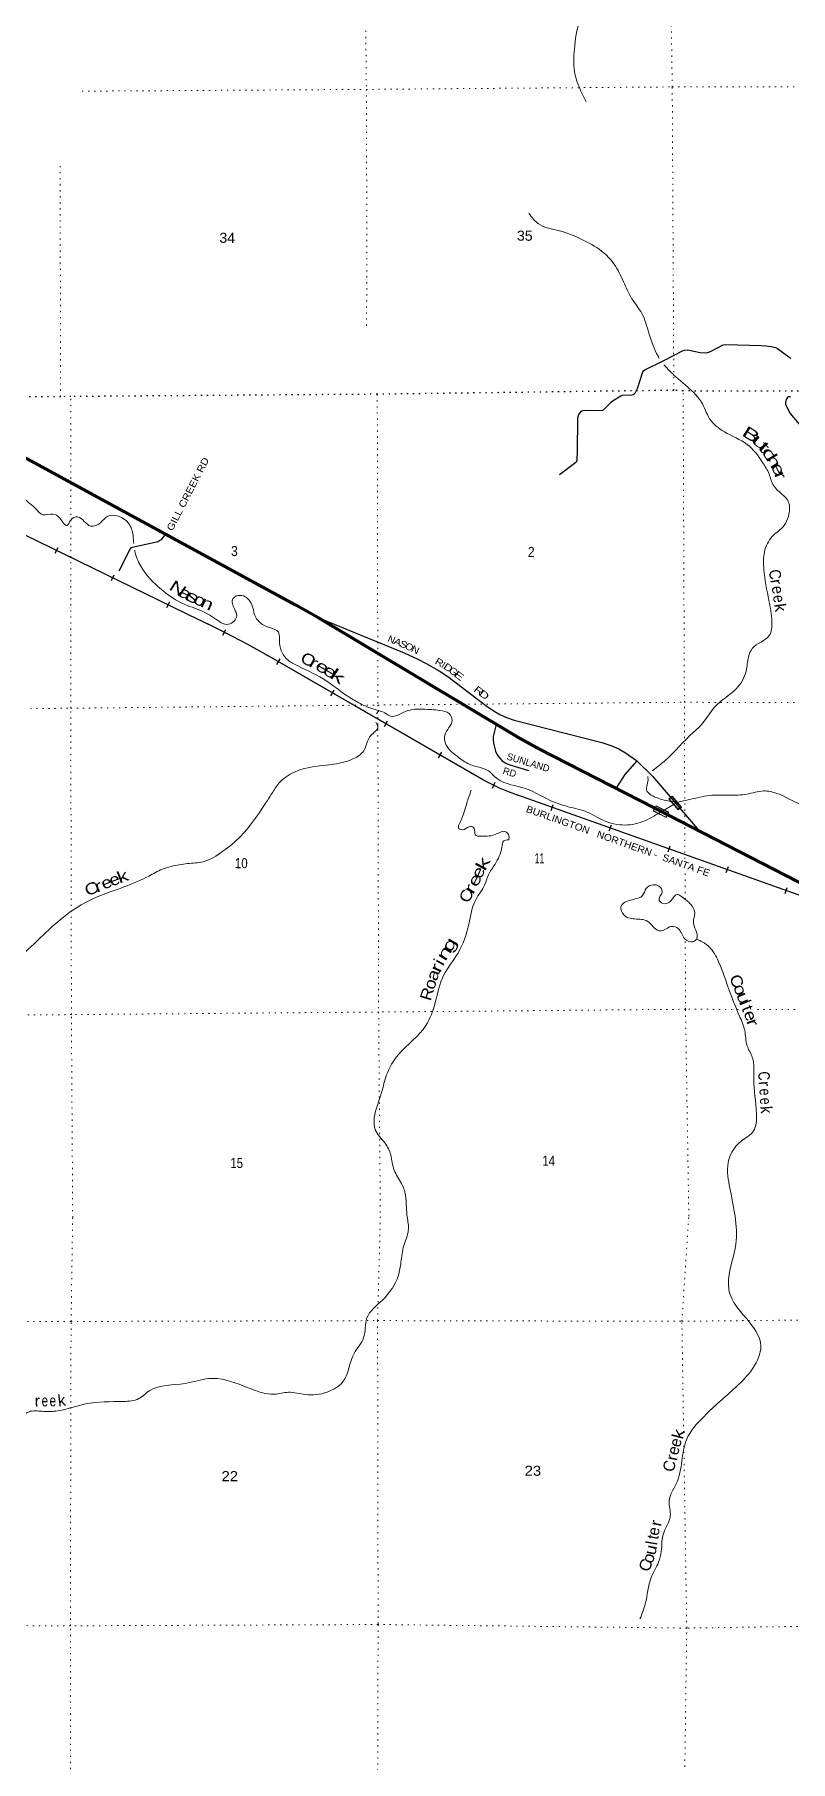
# Model space of a CAD drawing. Header units: feet. Extents: x -3 to 248627, y 0 to 184934.
# Drawn here: x 38283 to 51423, y 82328 to 112351 of the extents above; entities that cross this region are included whole.
import ezdxf
from ezdxf.enums import TextEntityAlignment as Align

# ---------------------------------------------------------------- set-up
doc = ezdxf.new("R2010")
doc.units = ezdxf.units.FT
doc.header["$LTSCALE"] = 70
doc.linetypes.add('DOTTED', pattern=[1.5, 0.3, -1.2])
for name, color, linetype, lineweight in [('20', 7, 'Continuous', 70), ('29', 7, 'Continuous', 25), ('30', 7, 'Continuous', 35), ('31', 7, 'Continuous', 13), ('34', 7, 'Continuous', 25), ('39', 7, 'Continuous', 13), ('57', 7, 'Continuous', 13), ('6', 7, 'DOTTED', 25), ('7', 7, 'DOTTED', 13)]:
    doc.layers.add(name, color=color, linetype=linetype, lineweight=lineweight)
doc.layers.add('41', color=7, linetype='Continuous')

msp = doc.modelspace()

# ---------------------------------------------------------------- linework, layer by layer
at = {"layer": '20'}
msp.add_lwpolyline([(51948.59, 97420.26), (49288.77, 98782.6), (47060.06, 99924.12), (46670.47, 100141.07), (43208.65, 102214.71), (42826.65, 102430.65), (37564.83, 105295.8)], dxfattribs=at)
at = {"layer": '29'}
for points in [[(47406.45, 104699.39), (47693.02, 104914.94), (47708.01, 104935.57), (47714.79, 104951.68), (47721.71, 105107.61), (47724.98, 105671.49), (47731.42, 105709.03), (47746.41, 105744.66), (47765.15, 105776.54), (47789.51, 105800.91), (47808.25, 105814.04), (47836.18, 105822.86), (48147.04, 105817.18), (48170.84, 105826.22), (48185.83, 105837.47), (48304.31, 105958.3), (48340.42, 105986.54), (48473.45, 106071.36), (48502.51, 106081.23), (48666.08, 106086.32), (48689.89, 106094.36), (48706.76, 106103.73), (48731.12, 106128.11), (48765.01, 106197.76), (48858.96, 106487.2), (48868.84, 106504.06), (48891.32, 106519.06), (49223.14, 106683.19), (49555.6, 106855.64), (49585.23, 106865.2), (49630.55, 106866.89), (49855.75, 106821.74), (49943.49, 106816.26), (49980.96, 106821.89), (50032.36, 106838.79), (50255.68, 106955.56), (50300.45, 106963.45), (50915.5, 106943.99), (50996.58, 106938.14), (51090.27, 106926.89), (51162.02, 106910.66), (51197.08, 106893.13), (51392.64, 106749.73)], [(51392.64, 106749.73), (51427.71, 106725.26)], [(51429.42, 106045.61), (51409.75, 106054.04), (51391.01, 106050.29), (51369.46, 106038.11), (51345.32, 106007.85), (51335.73, 105959.35), (51338.54, 105926.53), (51369.46, 105850.6), (51416.11, 105763.51), (51601.37, 105544.55)], [(40550.63, 103652.62), (40485.96, 103568.98), (40461.85, 103551.77), (40431.87, 103533.02), (39982.15, 103435.52), (39959.66, 103424.26), (39945.48, 103409.94), (39746.68, 103023.09)], [(43236.93, 102205.12), (44709.32, 101602.96), (44943.56, 101492.33), (45091.58, 101415.45), (45318.32, 101289.82), (45466.34, 101190.45), (46125.93, 100687.93), (46253.36, 100597.93), (46373.27, 100530.43), (46485.72, 100477.92), (46620.62, 100432.92), (48142.16, 100042.91), (48320.2, 99984.78), (48440.89, 99932.82), (48556.3, 99864.78), (48749.28, 99727.9), (49026.61, 99457.89), (49837, 98507.95)], [(46309.18, 100357.48), (46256.81, 100146.49), (46253.9, 100099.74), (46261.4, 100032.24), (46297.44, 99890.32), (46325.11, 99829.73), (46362.58, 99773.48), (46406.83, 99729.76), (46463.77, 99687.23), (46544.78, 99653.02), (46867.14, 99555.3)], [(48752.84, 99725.37), (48545.54, 99484.24), (48387.56, 99244.19)]]:
    msp.add_lwpolyline(points, dxfattribs=at)
at = {"layer": '31'}
for p, q in [((49365.84, 99110.19), (49529.02, 98920.79)), ((49529.02, 98920.79), (49472.2, 98871.83))]:
    msp.add_line(p, q, dxfattribs=at)
msp.add_lwpolyline([(49472.2, 98871.83), (49309.02, 99061.23), (49365.84, 99110.19)], dxfattribs=at)
msp.add_lwpolyline([(49320.31, 99060.39), (49365, 99098.89), (49517.72, 98921.62), (49473.03, 98883.12)], close=True, dxfattribs=at)
at = {"layer": '34', "lineweight": 13}
for p, q in [((35566.19, 104891.87), (41135.37, 102181.41)), ((42508.88, 101454.57), (46018.51, 99430.49))]:
    msp.add_line(p, q, dxfattribs=at)
at = {"layer": '34'}
for p, q in [((38643.52, 103334.67), (38691.92, 103434.13)), ((39618.68, 102857.17), (39667.08, 102956.62)), ((40583.91, 102390.3), (40632.32, 102489.76)), ((41556.97, 101911.35), (41607.52, 102009.74)), ((42496.21, 101400.12), (42551.47, 101495.93)), ((43435.49, 100855.4), (43490.75, 100951.22)), ((44365.6, 100322), (44420.86, 100417.81)), ((45304.88, 99777.28), (45360.14, 99873.1)), ((46243.25, 99250.52), (46291.05, 99350.27)), ((47262.98, 98862.87), (47299.96, 98967.12)), ((48274.35, 98506.83), (48311.34, 98611.07)), ((49296.78, 98141.33), (49333.76, 98245.57)), ((50308.15, 97785.28), (50345.13, 97889.53)), ((51330.58, 97419.78), (51367.56, 97524.02))]:
    msp.add_line(p, q, dxfattribs=at)
for points in [[(35566.67, 104892.86), (41135.84, 102182.4), (41175.53, 102163.74), (41447.33, 102031.99), (41717.11, 101893.41), (41983.64, 101752.71), (42247.55, 101607.54)], [(42247.55, 101607.54), (42509.43, 101455.52), (46019.06, 99431.44), (46074.37, 99399.67), (46130.1, 99369.34), (46186.37, 99339.96), (46243.33, 99311.03), (46300.71, 99283.54), (46358.32, 99257.17), (46416.62, 99231.25), (46475.31, 99206.78), (46534.27, 99183.44), (46594.08, 99160.85), (46653.82, 99139.58), (46667.45, 99134.75), (46678.36, 99130.99), (52431.33, 97089.96)]]:
    msp.add_lwpolyline(points, dxfattribs=at)
at = {"layer": '34', "lineweight": 13}
msp.add_lwpolyline([(46667.09, 99133.71), (46678, 99129.95), (52430.96, 97088.92)], dxfattribs=at)
for centre, radius, start, end in [((33737.59, 86540.65), 17302.04, 59.53905, 64.68676), ((47852.5, 102581.39), 3645.78, 239.79829, 251.02554)]:
    msp.add_arc(centre, radius, start, end, dxfattribs=at)
at = {"layer": '39'}
for p, q in [((44229.36, 100540.33), (44266, 100598.95)), ((49462.16, 99004.41), (49120.11, 98802.95))]:
    msp.add_line(p, q, dxfattribs=at)
for points in [[(49994.64, 117773.51), (49979, 117555.95), (49952, 117185.95), (49837, 116807.95), (49811, 116542.95), (49855, 116114.95), (49871, 115843.95), (49839, 115571.95), (49706, 115328.95), (49370, 114869.95), (49140, 114476.95), (48894, 114146.95), (48641, 113867.95), (48444, 113557.95), (48275, 113260.95), (47985, 112913.95), (47770, 112595.95), (47666, 112092.95), (47667, 111711.95), (47781, 111368.95), (47873, 111181.95)], [(46874, 109246.95), (47042, 109058.95), (47407, 108939.95), (47786, 108794.95), (48138, 108586.95), (48358, 108357.95), (48520, 108052.95), (48667, 107757.95), (48840, 107500.95), (48961, 107159.95), (49121, 106758.95), (49141.55, 106720.53)], [(49219.71, 106610.73), (49430, 106397.95), (49747, 106118.95), (49871, 105964.95), (50018, 105671.95), (50275, 105442.95), (50670, 105224.95), (50939, 104912.95), (51050, 104710.95), (51131, 104506.95), (51391, 104217.95), (51387, 103973.95), (51311, 103813.95), (51107, 103625.95), (50971, 103354.95), (50960, 103056.95), (51049, 102512.95), (51101, 102141.95), (51053, 101902.95), (50760, 101676.95), (50693, 101530.95), (50653, 101282.95), (50480, 100977.95), (50108, 100662.95), (49862, 100337.95), (49731, 100215.95), (49247, 99731.95), (49035, 99559.95), (49020.47, 99548.8)], [(40008.27, 103504.97), (39995, 103641.95), (39916, 103855.95), (39555, 103976.95), (39428, 103862.95), (39260, 103803.95), (39032, 103963.95), (38911, 103906.95), (38850, 103815.95), (38725, 103941.95), (38602, 104012.95), (38427, 104001.95), (38290, 104121.95), (38102, 104307.95), (38124, 104553.95), (38101, 104752.95), (37929, 104927.95), (37491, 105187.95), (37132, 105326.95), (36808, 105501.95), (36610, 105444.95), (36428, 105333.95), (36219, 105239.95), (36091, 105349.95), (35882, 105378.95), (35714, 105218.95), (35506, 105133.95), (35270, 105256.95), (35001, 105342.95), (34746, 105313.95), (34438, 105263.95), (33811, 105351.95), (33325, 105395.95), (32811, 105456.95), (32252, 105448.95), (31900, 105404.95), (31581, 105261.95), (31321, 105075.95), (31090, 104779.95), (30937, 104548.95)], [(44374, 100560.95), (44266, 100598.95), (44182, 100621.95), (43907.45, 100739.81), (43691, 100872.95), (43360.91, 101110.45), (42861.48, 101374.3), (42685.58, 101477.95), (42543, 101771.95), (42522, 101960.95), (42352, 102044.95), (42124, 102224.95), (42049, 102462.95), (41853, 102600.95), (41732, 102541.95), (41757, 102364.95), (41798, 102244.95), (41657, 102098.95), (41402, 102211.95), (40823, 102476.95), (40483, 102706.95), (40132, 103105.95), (40025, 103367.95), (40022.72, 103378.08)], [(49123.23, 98805.32), (48811, 98651.95), (48455, 98611.95), (48055.19, 98743.68), (47891.86, 98831.63), (47558.91, 98925.86), (47180, 99066.95), (46813, 99243.95), (46330, 99409.95), (46148, 99563.95), (45867, 99652.95), (45661, 99778.95), (45435, 100009.95), (45414, 100172.95), (45541, 100429.95), (45491, 100544.95), (45329, 100599.95), (45040, 100621.95), (44734, 100583.95), (44470, 100500.95), (44374, 100560.95)], [(34971.58, 95546.71), (35185, 95544.95), (35486, 95450.95), (35716, 95271.95), (35944, 95101.95), (36217, 95137.95), (36580, 95322.95), (37527, 95870.95), (37954, 96243.95), (38383, 96645.95), (38785, 97007.95), (39294, 97324.95), (39838, 97530.95), (40268, 97720.95), (40502, 97838.95), (40659, 97887.95), (40942, 97936.95), (41214, 97970.95), (41557, 98151.95), (41862, 98407.95), (42282, 98960.95), (42408, 99156.95), (42536, 99339.95), (42801, 99528.95), (43437, 99659.95), (43818, 99755.95), (44005, 99899.95), (44130, 100164.95), (44252, 100310.95), (44217.25, 100395.2)], [(48944.37, 99449.09), (48945, 99368.95), (48922, 99212.95), (49003, 99128.95), (49110, 99077.95), (49268, 99032.95), (49473.23, 99006.47)], [(46526, 98351.95), (46528, 98421.95), (46476, 98490.95), (46301, 98447.95), (46054, 98414.95), (45941, 98439.95), (45924, 98552.95), (45862, 98583.95), (45751, 98531.95), (45657, 98546.95), (45685, 98666.95), (45796, 98986.95), (45874, 99215.95)], [(49459.01, 99003.85), (49672, 99050.95), (50015, 99120.95), (50360, 99126.95), (50664, 99144.95), (50954, 99199.95), (51187, 99157.95), (51620, 98955.95), (52064, 98720.95), (52141, 98500.95), (52116, 98084.95), (52108, 97798.95), (52203, 97548.95), (52336, 97360.95), (52489, 97403.95), (52613, 97543.95), (52569, 97900.95), (52573, 98151.95), (52781, 98341.95), (52910, 98367.95), (53085, 98333.95), (53341, 98420.95), (53410.3, 98432.13)], [(46526, 98351.95), (46439, 98331.95), (46406, 98223.95), (46287, 97928.95), (46172, 97739.95), (46112, 97575.95), (45951, 97308.95), (45832, 96882.95), (45644, 96382.95), (45394, 95991.95), (45248, 95523.95), (45086, 95123.95), (44610, 94617.95), (44403, 94264.95), (44316, 93956.95), (44188, 93516.95), (44205, 93309.95), (44372, 93080.95), (44475, 92872.95), (44534, 92606.95), (44661, 92374.95), (44732, 92174.95), (44747, 91958.95), (44758.52, 91798.56)], [(49794, 96623.95), (49726, 96577.95), (49589, 96626.95), (49476, 96804.95), (49352, 96845.95), (49218, 96780.95), (49138, 96770.95), (48942, 96932.95), (48713, 96974.95), (48525, 97046.95), (48477, 97183.95), (48669, 97309.95), (48853, 97382.95), (48914, 97502.95), (49037, 97568.95), (49137, 97545.95), (49191, 97434.95), (49138, 97318.95), (49194, 97249.95), (49343, 97290.95), (49450, 97400.95), (49544, 97351.95), (49686, 97234.95), (49759, 97072.95), (49736, 96927.95), (49777, 96780.95), (49799, 96706.95), (49794, 96623.95)], [(49794, 96623.95), (49990, 96507.95), (50152, 96276.95), (50341, 95784.95), (50537, 95286.95), (50628, 95033.95), (50670, 94771.95), (50759, 94569.95), (50787, 94197.95), (50831, 93583.95), (50780, 93289.95), (50566, 93111.95), (50369, 92847.95), (50350, 92396.95), (50393, 92188.95), (50441, 91924.95), (50460.83, 91810.63)], [(31664.31, 86726.31), (32250.68, 86622.57), (32453.41, 86587.77), (32647.95, 86460.39), (32646.74, 86407.99), (32738.75, 86290.99), (32846.72, 86254.28), (32890.05, 86210.96), (32988.27, 86188.59), (33023.08, 86125.3), (33114.18, 86143.41), (33164.41, 86049.53), (33362.54, 85990.63), (33502.79, 85955.21), (33840.78, 85931.47), (34191.17, 86008.28), (34284.88, 86139.25), (34557.75, 86262.15), (34790.38, 86387.98), (34823.05, 86580.82), (34871.65, 86678.53), (34931.84, 86667.09), (35062.68, 86573.41), (35158.56, 86536.97), (35191.81, 86580.58), (35284.93, 86598.65), (35483.99, 86580.06), (35812.98, 86689.6), (36083.28, 87050.5), (36484.98, 87341.9), (37014.37, 87577.99), (37274.42, 87582.22), (37552.27, 87571.94), (37755.44, 87730.69), (37971.49, 88185.56), (38188.23, 88408.53), (38414.09, 88415.55), (38656.01, 88420.18), (39166.68, 88543.79), (39826.64, 88587.41), (40095.77, 88635.8), (40284.37, 88774.71), (40899.82, 88897.97), (41314.94, 88985.42), (41910.52, 88859.1), (42244.27, 88738.67), (42449.19, 88711.88), (42697.86, 88746.61), (42991.12, 88705.73), (43370.98, 88749.61), (43639.02, 88925.05), (43837.92, 89422.65), (44003.36, 89693.15), (44061.72, 90038.65), (44328.85, 90349.21), (44606.69, 90774.46), (44652.42, 91009.34), (44701.37, 91296.58), (44780.02, 91560.97), (44758.52, 91798.56)], [(50460.83, 91810.63), (50475.28, 91319.89), (50346.27, 90707.8), (50365.13, 90477.51), (50639.39, 90049.92), (50907.94, 89549.87), (50770.1, 89165.83), (50474.31, 88835.75), (49920.51, 88328), (49614.85, 87919.51), (49535.93, 87556.32), (49438, 87155.25), (49314.34, 86861.63), (49334.24, 86588.97), (49218.87, 86305.25), (49177.08, 85979.54), (49130.51, 85795.08), (49001.31, 85523.76), (48900.16, 85070.34), (48807.41, 84806.27)]]:
    msp.add_spline(points, degree=3, dxfattribs=at)
at = {"layer": '57'}
for p, q in [((49038.74, 98850.69), (49086.77, 98944.07)), ((49038.74, 98850.69), (49261.06, 98736.34)), ((49086.77, 98944.07), (49309.08, 98829.71)), ((49309.08, 98829.71), (49261.06, 98736.34))]:
    msp.add_line(p, q, dxfattribs=at)
msp.add_lwpolyline([(49049.51, 98854.14), (49090.22, 98933.29), (49298.3, 98826.25), (49257.6, 98747.11)], close=True, dxfattribs=at)
at = {"layer": '6'}
msp.add_lwpolyline([(61866.46, 105987.94), (60250, 106023.95), (59894, 106021.95), (54711, 106138.95), (49557, 106153.95), (49396, 106164.95), (44241, 106096.95), (38916, 106056.95), (38737, 106053.95), (33599, 106017.95), (33406, 106016.95), (30933, 105981.95)], dxfattribs=at)
at = {"layer": '7'}
for p, q in [((38737, 106053.95), (38727, 110085.95)), ((49591.02, 97534.37), (49590, 97806.74)), ((49591.83, 97318.17), (49591.02, 97534.37)), ((54757, 95390.95), (50836.55, 95401.59))]:
    msp.add_line(p, q, dxfattribs=at)
for points in [[(43960.19, 119552.36), (43996, 116615.95), (44051, 111396.95), (44057, 109619.95), (44056, 107223.95)], [(49396, 106164.95), (49368, 111439.95), (49316.19, 114839.09)], [(39110, 111365.95), (44051, 111396.95), (49368, 111439.95), (54673, 111447.95), (60219, 111418.95), (61851.57, 111402.93)], [(38946.01, 91787.64), (38924, 95311.95), (38913, 100638.95), (38916, 106056.95)], [(44241, 106096.95), (44250, 100693.95), (44264, 95356.95), (44294, 91797.53)], [(49589.21, 98017.41), (49579, 100741.95), (49557, 106153.95)], [(30940.69, 100529.94), (33591, 100577.95), (38913, 100638.95), (44250, 100693.95), (49579, 100741.95), (54101.87, 100729.69)], [(49656.07, 91808.73), (49599, 95404.95), (49594.44, 96622.94)], [(50516.16, 95402.46), (49599, 95404.95), (44264, 95356.95), (38924, 95311.95), (33619, 95272.95), (30947.98, 95218.95)], [(38908.2, 79361.06), (38906.28, 84686.3), (38917.67, 89976.97), (38946.01, 91787.64)], [(44294, 91797.53), (44246.04, 89992.16), (44254.98, 84709.1), (44238.45, 79370.15)], [(49566, 88051.54), (49535.5, 89979.99), (49656.07, 91808.73)], [(30955.21, 89962.76), (33643.63, 89958.55), (38917.67, 89976.97), (44246.04, 89992.16), (49535.5, 89979.99), (54792.29, 90037.12)], [(49546.65, 79297.07), (49619.85, 84646.84), (49569, 87861.85)], [(54804.61, 84725.75), (49619.85, 84646.84), (44254.98, 84709.1), (38906.28, 84686.3), (33699.59, 84704.67), (33630.79, 84692.11), (30962.52, 84659.88)]]:
    msp.add_lwpolyline(points, dxfattribs=at)

# ---------------------------------------------------------------- texts
at = {"layer": '30', "width": 1.15}
msp.add_text('GILL CREEK RD', height=120, rotation=62.802, dxfattribs=at).set_placement((40679.88, 103709.41))
at = {"layer": '30'}
for s, rotation, width, p in [('N', 337.757, 1.05, (44465.86, 101779.85)), ('A', 337.757, 1.2, (44573.49, 101733.97)), ('S', 337.757, 1.15, (44675.04, 101692)), ('O', 334.719, 1.1, (44772.37, 101650.59)), ('N', 334.719, 1.15, (44877.5, 101600.95)), ('R', 331.01, 1.2, (45291.3, 101384.82)), ('D', 326.125, 1.35, (45441.58, 101292.67)), ('G', 325.125, 1.25, (45529.64, 101231.01)), ('E', 322.697, 1.55, (45626.39, 101156.51)), ('R', 322.697, 1.45, (45972.67, 100892.69)), ('D', 322.697, 1.45, (46063.67, 100823.37))]:
    msp.add_text(s, height=120, rotation=rotation, dxfattribs=dict(at, width=width)).set_placement(p, align=Align.CENTER)
msp.add_text('I', height=120, rotation=328.01, dxfattribs=at).set_placement((45361.41, 101343.67), align=Align.CENTER)
for s, p in [('SUNLAND', (46481.31, 99749.28)), ('RD', (46413.44, 99501.8))]:
    msp.add_text(s, height=120, rotation=343.136, dxfattribs=at).set_placement(p)
at = {"layer": '34', "width": 1.1}
msp.add_text('BURLINGTON   NORTHERN -  SANTA FE', height=120, rotation=340.466, dxfattribs=at).set_placement((46815.99, 98837.15))
at = {"layer": '41'}
for s, rotation, width, p in [('B', 327.983, 1.65, (50561.41, 105390.97)), ('u', 319.447, 2, (50724.12, 105283.89)), ('t', 312.724, 1.9, (50843.14, 105167.75)), ('c', 306.573, 1.9, (50904.18, 105098.73)), ('h', 301.473, 1.6, (50986.61, 104985.04)), ('e', 297.733, 1.4, (51075.49, 104842.28)), ('r', 292.205, 1.4, (51134.8, 104710.89)), ('C', 279.268, 0.9, (51044.81, 103034)), ('N', 326.794, 1.45, (40602.55, 102713.16)), ('a', 331.921, 1.5, (40756.79, 102606.75)), ('r', 279.289, 1.05, (51072.01, 102867.27)), ('e', 279.315, 0.95, (51094.2, 102750.5)), ('s', 334.266, 1.6, (40892.29, 102534.3)), ('o', 335.266, 1.3, (41028.5, 102470.38)), ('n', 335.548, 1.4, (41150.46, 102414.21)), ('e', 278.902, 0.9, (51115.93, 102592.86)), ('k', 278.341, 1.05, (51139.83, 102444.49)), ('C', 332.661, 1.25, (42883.81, 101453.15)), ('r', 332.776, 1.55, (43032.3, 101375.58)), ('e', 331.52, 1.45, (43145.06, 101322.09)), ('e', 329.52, 1.5, (43275.38, 101250.52)), ('k', 325.554, 1.85, (43393.69, 101184.6)), ('e', 66.85, 1.3, (46048.23, 97657.99)), ('k', 61.43, 1.65, (46109.66, 97794.18)), ('C', 26.5, 1.25, (39211.74, 97361.35)), ('r', 21.505, 1.4, (39366.06, 97430.45)), ('e', 20.812, 1.2, (39484.43, 97483.93)), ('e', 20.711, 1.2, (39622.52, 97537.92)), ('k', 20.669, 1.4, (39760.69, 97588.53)), ('r', 61.786, 1.6, (45904.67, 97388.41)), ('e', 62.172, 1.4, (45971.68, 97513.88)), ('C', 67.791, 1.15, (45837.86, 97237.85)), ('n', 58.28, 1.65, (45423.52, 96227)), ('g', 60.191, 1.6, (45516.69, 96377.46)), ('a', 71.104, 1.25, (45271.38, 95882.37)), ('r', 65.82, 1.45, (45328.98, 96028.13)), ('i', 61.156, 1.25, (45384.19, 96145.89)), ('R', 73.118, 1.15, (45166.91, 95537.58)), ('o', 71.642, 1.15, (45225.2, 95732.33)), ('C', 291.118, 1.15, (50356.95, 95963.83)), ('o', 291.49, 1.25, (50424.1, 95796.84)), ('u', 291.486, 1.4, (50476.43, 95659.33)), ('t', 291.478, 1.15, (50569.53, 95426.16)), ('e', 290.768, 1.2, (50603.71, 95342.45)), ('r', 289.543, 1.35, (50654.46, 95201.18)), ('C', 274.185, 0.8, (50858.54, 94316.01)), ('e', 274.132, 0.8, (50880.79, 94019.89)), ('e', 274.056, 0.8, (50890.46, 93860.82)), ('k', 274.056, 0.95, (50899.96, 93714.31))]:
    msp.add_text(s, height=200, rotation=rotation, dxfattribs=dict(at, width=width)).set_placement(p)
for s, rotation, p in [('l', 291.478, (50533.69, 95513.86)), ('r', 274.14, (50870.86, 94147.53))]:
    msp.add_text(s, height=200, rotation=rotation, dxfattribs=at).set_placement(p)
for s, rotation, p in [('r', 1.059, (38332.03, 88496.82)), ('k', 6.713, (38765.42, 88507.72)), ('e', 77.155, (49484.55, 87714.14)), ('e', 77.155, (49520.57, 87851.94)), ('C', 76.499, (49413.81, 87442.05)), ('t', 78.883, (49125.37, 86211.04)), ('l', 80.06, (49106.04, 86109.55))]:
    msp.add_text(s, height=200, rotation=rotation, dxfattribs=at).set_placement(p, align=Align.CENTER)
for s, rotation, width, p in [('e', 0.934, 0.75, (38463.66, 88501.34)), ('e', 1.259, 0.75, (38602.54, 88501.78)), ('k', 75.487, 1.2, (49569.47, 87995.26)), ('r', 78.327, 1.1, (49455.68, 87592.8)), ('r', 79.406, 1.1, (49180, 86453.88)), ('e', 79.904, 0.95, (49141.39, 86314.65)), ('o', 74.126, 1.1, (49049.15, 85836.9)), ('u', 77.537, 1.15, (49090.17, 85985.71)), ('C', 69.38, 1.1, (48997.4, 85706.95))]:
    msp.add_text(s, height=200, rotation=rotation, dxfattribs=dict(at, width=width)).set_placement(p, align=Align.CENTER)
at = {"layer": '7'}
for s, width, p in [('34', 1.05, (41495, 108729.95)), ('35', 1.05, (46668, 108766.95)), ('3', 0.9, (41697.96, 103283.94)), ('2', 0.9, (46857.94, 103268.95)), ('10', 0.85, (41765.61, 97858.31)), ('11', 0.65, (46975.38, 97942.3)), ('15', 0.85, (41685.87, 92646.34)), ('14', 0.85, (47109.13, 92684.57))]:
    msp.add_text(s, height=175, rotation=359.635, dxfattribs=dict(at, width=width)).set_placement(p)
at = {"layer": '7', "width": 1.1}
for s, p in [('22', (41533.9, 87201.03)), ('23', (46802.59, 87294.42))]:
    msp.add_text(s, height=175, dxfattribs=at).set_placement(p)

doc.saveas('drawing.dxf')
